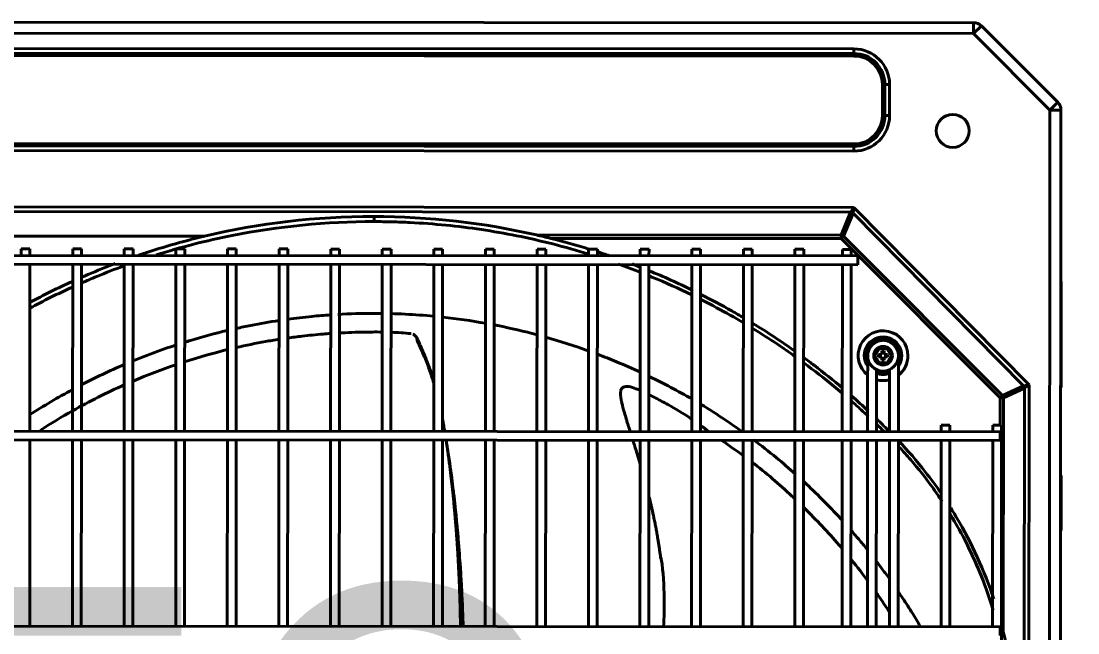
# Model space of a CAD drawing. Extents: x 58467 to 79089, y -33726 to -17391.
# Drawn here: x 72351.83 to 72399.96, y -20685.37 to -20657.52 of the extents above; entities that cross this region are included whole.
import ezdxf

# ---------------------------------------------------------------- set-up
doc = ezdxf.new("R2010")
doc.units = 0
doc.header["$LTSCALE"] = 100
doc.layers.add('+ENTE-ST-DOSEME USTU KONDDRENAJ', color=110, linetype='DOSEMEUSTUKONDENSDRENAJ_LINE', lineweight=40)
doc.layers.add('BA_text_material', color=12, linetype='Continuous')
doc.styles.add('dim', font='simplex.shx', dxfattribs={"width": 0.7})
doc.styles.add('text2', font='arial.ttf', dxfattribs={"width": 0.8})
doc.linetypes.add('DOSEMEUSTUKONDENSDRENAJ_LINE', pattern='A,300,-40,["CD",Standard,S=15,R=0,X=-35,Y=-7.5],0', length=340)
doc.dimstyles.new('1_100', dxfattribs={"dimtxt": 8, "dimasz": 3, "dimexe": 6, "dimexo": 0, "dimgap": 2, "dimtad": 0, "dimdec": 1, "dimzin": 11, "dimtxsty": 'dim', "dimblk": 'DOT', "dimcen": 0, "dimdle": 1.25, "dimclrt": 256, "dimadec": 0, "dimazin": 0, "dimtfac": 1.25, "dimtdec": 1, "dimtix": 1, "dimtofl": 0, "dimtmove": 1, "dimatfit": 3, "dimldrblk": 'DOT', "dimfxl": 20, "dimfxlon": 1, "dimtolj": 1, "dimtzin": 0, "dimarcsym": 0})

# ---------------------------------------------------------------- blocks, each defined once
blk = doc.blocks.new('_Dot')
at = {"color": 0, "linetype": 'ByBlock', "lineweight": -2}
blk.add_line((-0.5, 0), (-1, 0), dxfattribs=at)
at = {"color": 0, "linetype": 'ByBlock', "const_width": 0.5}
blk.add_lwpolyline([(-0.25, 0, 1), (0.25, 0, 1)], format="xyb", close=True, dxfattribs=at)
blk = doc.blocks.new('4. KAT')
at = {"color": 3}
for p, q in [((54067.018, -33358.603, -3.339), (54183.02, -33358.673, -3.339)), ((54183.02, -33358.673, -3.339), (54183.02, -33359.173, -3.339)), ((54183.373, -33358.82, -3.339), (54183.02, -33359.173, -3.339)), ((54183.373, -33358.82, -3.339), (54186.849, -33362.296, -3.339)), ((54183.02, -33359.173, -3.339), (54067.018, -33359.103, -3.339)), ((54186.495, -33362.65, -3.339), (54183.02, -33359.173, -3.339)), ((54072.424, -33359.802, -3.339), (54177.569, -33359.866, -3.339)), ((54177.569, -33359.866, -3.339), (54177.568, -33360.078, -3.339)), ((54177.568, -33360.078, -3.339), (54072.424, -33360.014, -3.339)), ((54177.568, -33360.19, -3.339), (54072.424, -33360.126, -3.339)), ((54177.568, -33360.19, -3.339), (54177.568, -33360.078, -3.339)), ((54178.867, -33361.491, -3.339), (54178.98, -33361.491, -3.339)), ((54178.867, -33362.896, -3.339), (54178.867, -33361.491, -3.339)), ((54178.979, -33362.896, -3.339), (54178.98, -33361.491, -3.339)), ((54179.192, -33361.491, -3.339), (54178.98, -33361.491, -3.339)), ((54179.192, -33361.491, -3.339), (54179.191, -33362.896, -3.339)), ((54186.454, -33430.655, -3.339), (54186.495, -33362.65, -3.339)), ((54186.849, -33362.296, -3.339), (54186.495, -33362.65, -3.339)), ((54186.495, -33362.65, -3.339), (54186.995, -33362.65, -3.339)), ((54186.995, -33362.65, -3.339), (54186.954, -33430.655, -3.339)), ((54178.867, -33362.896, -3.339), (54178.979, -33362.896, -3.339)), ((54179.191, -33362.896, -3.339), (54178.979, -33362.896, -3.339)), ((54072.421, -33364.131, -3.339), (54177.566, -33364.195, -3.339)), ((54177.566, -33364.195, -3.339), (54177.566, -33364.307, -3.339)), ((54072.421, -33364.243, -3.339), (54177.566, -33364.307, -3.339)), ((54177.566, -33364.52, -3.339), (54072.421, -33364.455, -3.339)), ((54177.566, -33364.307, -3.339), (54177.566, -33364.52, -3.339)), ((54072.413, -33367.023, -3.339), (54177.571, -33367.087, -3.339)), ((54177.419, -33367.299, -3.339), (54177.571, -33367.087, -3.339)), ((54177.571, -33367.087, -3.339), (54177.528, -33367.344, -3.339)), ((54177.571, -33367.087, -3.339), (54185.547, -33375.163, -3.339)), ((54177.419, -33367.299, -3.339), (54072.565, -33367.235, -3.339)), ((54176.984, -33368.346, -3.339), (54177.419, -33367.299, -3.339)), ((54177.528, -33367.344, -3.339), (54177.094, -33368.391, -3.339)), ((54185.289, -33375.205, -3.339), (54177.528, -33367.344, -3.339)), ((54137.168, -33368.386, -3.339), (54147.99, -33368.393, -3.339)), ((54163.108, -33368.337, -3.339), (54176.984, -33368.346, -3.339)), ((54176.984, -33368.501, -3.339), (54163.757, -33368.493, -3.339)), ((54176.984, -33368.501, -3.339), (54176.984, -33368.346, -3.339)), ((54176.984, -33368.501, -3.339), (54177.094, -33368.391, -3.339)), ((54184.222, -33375.748, -3.339), (54176.984, -33368.501, -3.339)), ((54177.094, -33368.391, -3.339), (54184.332, -33375.638, -3.339)), ((54139.638, -33368.968, -3.339), (54139.638, -33369.268, -3.339)), ((54140.038, -33368.968, -3.339), (54139.638, -33368.968, -3.339)), ((54140.038, -33369.268, -3.339), (54140.038, -33368.968, -3.339)), ((54141.988, -33368.969, -3.339), (54141.987, -33369.269, -3.339)), ((54142.388, -33368.969, -3.339), (54141.988, -33368.969, -3.339)), ((54142.387, -33369.27, -3.339), (54142.388, -33368.969, -3.339)), ((54144.337, -33368.971, -3.339), (54144.337, -33369.271, -3.339)), ((54144.737, -33368.971, -3.339), (54144.337, -33368.971, -3.339)), ((54144.737, -33369.271, -3.339), (54144.737, -33368.971, -3.339)), ((54146.687, -33368.972, -3.339), (54146.687, -33369.272, -3.339)), ((54147.087, -33368.972, -3.339), (54146.687, -33368.972, -3.339)), ((54147.087, -33369.273, -3.339), (54147.087, -33368.972, -3.339)), ((54149.038, -33368.973, -3.339), (54149.037, -33369.274, -3.339)), ((54149.437, -33368.974, -3.339), (54149.038, -33368.973, -3.339)), ((54149.437, -33369.274, -3.339), (54149.437, -33368.974, -3.339)), ((54151.387, -33368.975, -3.339), (54151.387, -33369.275, -3.339)), ((54151.787, -33368.975, -3.339), (54151.387, -33368.975, -3.339)), ((54151.787, -33369.275, -3.339), (54151.787, -33368.975, -3.339)), ((54153.737, -33368.976, -3.339), (54153.737, -33369.277, -3.339)), ((54154.137, -33368.977, -3.339), (54153.737, -33368.976, -3.339)), ((54154.137, -33369.277, -3.339), (54154.137, -33368.977, -3.339)), ((54156.086, -33368.978, -3.339), (54156.086, -33369.278, -3.339)), ((54156.486, -33368.978, -3.339), (54156.086, -33368.978, -3.339)), ((54156.486, -33369.278, -3.339), (54156.486, -33368.978, -3.339)), ((54158.436, -33368.979, -3.339), (54158.436, -33369.279, -3.339)), ((54158.836, -33368.979, -3.339), (54158.436, -33368.979, -3.339)), ((54158.836, -33369.28, -3.339), (54158.836, -33368.979, -3.339)), ((54160.786, -33368.981, -3.339), (54160.785, -33369.281, -3.339)), ((54161.186, -33368.981, -3.339), (54160.786, -33368.981, -3.339)), ((54161.185, -33369.281, -3.339), (54161.186, -33368.981, -3.339)), ((54163.135, -33368.982, -3.339), (54163.135, -33369.282, -3.339)), ((54163.535, -33368.982, -3.339), (54163.135, -33368.982, -3.339)), ((54163.535, -33369.283, -3.339), (54163.535, -33368.982, -3.339)), ((54165.485, -33368.983, -3.339), (54165.485, -33369.284, -3.339)), ((54165.885, -33368.984, -3.339), (54165.485, -33368.983, -3.339)), ((54165.885, -33369.284, -3.339), (54165.885, -33368.984, -3.339)), ((54167.835, -33368.985, -3.339), (54167.834, -33369.285, -3.339)), ((54168.235, -33368.985, -3.339), (54167.835, -33368.985, -3.339)), ((54168.234, -33369.285, -3.339), (54168.235, -33368.985, -3.339)), ((54170.184, -33368.986, -3.339), (54170.184, -33369.287, -3.339)), ((54170.584, -33368.987, -3.339), (54170.184, -33368.986, -3.339)), ((54170.584, -33369.287, -3.339), (54170.584, -33368.987, -3.339)), ((54172.534, -33368.988, -3.339), (54172.534, -33369.288, -3.339)), ((54172.934, -33368.988, -3.339), (54172.534, -33368.988, -3.339)), ((54172.934, -33369.288, -3.339), (54172.934, -33368.988, -3.339)), ((54174.883, -33368.989, -3.339), (54174.883, -33369.289, -3.339)), ((54175.283, -33368.989, -3.339), (54174.883, -33368.989, -3.339)), ((54175.283, -33369.29, -3.339), (54175.283, -33368.989, -3.339)), ((54177.04, -33368.991, -3.339), (54177.04, -33369.291, -3.339)), ((54177.44, -33368.991, -3.339), (54177.04, -33368.991, -3.339)), ((54177.44, -33369.291, -3.339), (54177.44, -33368.991, -3.339)), ((54177.74, -33369.291, -3.339), (54072.284, -33369.227, -3.339)), ((54177.739, -33369.691, -3.339), (54177.74, -33369.491, -3.339)), ((54177.74, -33369.491, -3.339), (54177.74, -33369.291, -3.339)), ((54072.284, -33369.627, -3.339), (54177.739, -33369.691, -3.339)), ((54140.033, -33377.267, -3.339), (54140.037, -33369.668, -3.339)), ((54141.987, -33369.669, -3.339), (54141.983, -33377.268, -3.339)), ((54142.382, -33377.269, -3.339), (54142.387, -33369.67, -3.339)), ((54144.337, -33369.671, -3.339), (54144.332, -33377.27, -3.339)), ((54144.732, -33377.27, -3.339), (54144.737, -33369.671, -3.339)), ((54146.686, -33369.672, -3.339), (54146.682, -33377.271, -3.339)), ((54147.082, -33377.271, -3.339), (54147.086, -33369.673, -3.339)), ((54149.037, -33369.674, -3.339), (54149.032, -33377.273, -3.339)), ((54149.432, -33377.273, -3.339), (54149.437, -33369.674, -3.339)), ((54151.387, -33369.675, -3.339), (54151.382, -33377.274, -3.339)), ((54151.782, -33377.274, -3.339), (54151.787, -33369.675, -3.339)), ((54153.736, -33369.677, -3.339), (54153.732, -33377.276, -3.339)), ((54154.132, -33377.276, -3.339), (54154.136, -33369.677, -3.339)), ((54156.086, -33369.678, -3.339), (54156.081, -33377.277, -3.339)), ((54156.481, -33377.277, -3.339), (54156.486, -33369.678, -3.339)), ((54158.436, -33369.679, -3.339), (54158.431, -33377.278, -3.339)), ((54158.831, -33377.279, -3.339), (54158.836, -33369.68, -3.339)), ((54160.785, -33369.681, -3.339), (54160.781, -33377.28, -3.339)), ((54161.181, -33377.28, -3.339), (54161.185, -33369.681, -3.339)), ((54163.135, -33369.682, -3.339), (54163.13, -33377.281, -3.339)), ((54163.53, -33377.282, -3.339), (54163.535, -33369.683, -3.339)), ((54165.485, -33369.684, -3.339), (54165.48, -33377.283, -3.339)), ((54165.88, -33377.283, -3.339), (54165.884, -33369.684, -3.339)), ((54167.834, -33369.685, -3.339), (54167.83, -33377.284, -3.339)), ((54168.229, -33377.284, -3.339), (54168.234, -33369.685, -3.339)), ((54170.184, -33369.687, -3.339), (54170.179, -33377.286, -3.339)), ((54170.579, -33377.286, -3.339), (54170.584, -33369.687, -3.339)), ((54172.533, -33369.688, -3.339), (54172.529, -33377.287, -3.339)), ((54172.929, -33377.287, -3.339), (54172.933, -33369.688, -3.339)), ((54174.883, -33369.689, -3.339), (54174.878, -33377.288, -3.339)), ((54175.278, -33377.289, -3.339), (54175.283, -33369.69, -3.339)), ((54177.04, -33369.691, -3.339), (54177.035, -33377.29, -3.339)), ((54177.435, -33377.29, -3.339), (54177.44, -33369.691, -3.339)), ((54186.99, -33370.797, -3.339), (54187.01, -33370.797, -3.339)), ((54187.007, -33375.28, -3.339), (54187.01, -33370.797, -3.339)), ((54187.01, -33370.797, -3.339), (54187.01, -33370.497, -3.339)), ((54178.469, -33373.832, -3.339), (54178.682, -33373.464, -3.339)), ((54178.681, -33374.2, -3.339), (54178.469, -33373.832, -3.339)), ((54178.527, -33373.832, -3.339), (54178.469, -33373.832, -3.339)), ((54178.71, -33373.514, -3.339), (54178.527, -33373.832, -3.339)), ((54178.527, -33373.832, -3.339), (54178.71, -33374.15, -3.339)), ((54178.682, -33373.464, -3.339), (54179.107, -33373.464, -3.339)), ((54178.71, -33373.514, -3.339), (54178.682, -33373.464, -3.339)), ((54178.694, -33373.782, -3.339), (54178.694, -33373.882, -3.339)), ((54178.844, -33373.782, -3.339), (54178.694, -33373.782, -3.339)), ((54179.078, -33373.514, -3.339), (54178.71, -33373.514, -3.339)), ((54178.944, -33373.632, -3.339), (54178.844, -33373.632, -3.339)), ((54178.844, -33373.782, -3.339), (54178.844, -33373.632, -3.339)), ((54178.944, -33373.632, -3.339), (54178.944, -33373.782, -3.339)), ((54178.944, -33373.782, -3.339), (54179.094, -33373.782, -3.339)), ((54179.077, -33374.15, -3.339), (54179.261, -33373.832, -3.339)), ((54179.107, -33373.464, -3.339), (54179.078, -33373.514, -3.339)), ((54179.261, -33373.832, -3.339), (54179.078, -33373.514, -3.339)), ((54179.094, -33373.782, -3.339), (54179.094, -33373.882, -3.339)), ((54179.319, -33373.832, -3.339), (54179.106, -33374.2, -3.339)), ((54179.107, -33373.464, -3.339), (54179.319, -33373.832, -3.339)), ((54179.319, -33373.832, -3.339), (54179.261, -33373.832, -3.339)), ((54179.593, -33375.833, -3.339), (54179.594, -33373.834, -3.339)), ((54178.194, -33373.848, -3.339), (54178.193, -33375.224, -3.339)), ((54178.71, -33374.15, -3.339), (54178.681, -33374.2, -3.339)), ((54179.106, -33374.2, -3.339), (54178.681, -33374.2, -3.339)), ((54178.844, -33373.882, -3.339), (54178.694, -33373.882, -3.339)), ((54178.71, -33374.15, -3.339), (54179.077, -33374.15, -3.339)), ((54178.844, -33374.032, -3.339), (54178.844, -33373.882, -3.339)), ((54178.944, -33374.032, -3.339), (54178.844, -33374.032, -3.339)), ((54178.944, -33373.882, -3.339), (54178.944, -33374.032, -3.339)), ((54178.944, -33373.882, -3.339), (54179.094, -33373.882, -3.339)), ((54179.106, -33374.2, -3.339), (54179.077, -33374.15, -3.339)), ((54179.592, -33375.833, -3.339), (54179.594, -33373.849, -3.339)), ((54178.593, -33375.225, -3.339), (54178.594, -33374.464, -3.339)), ((54179.193, -33374.465, -3.339), (54179.192, -33375.832, -3.339)), ((54178.193, -33375.224, -3.339), (54178.193, -33375.507, -3.339)), ((54178.593, -33375.507, -3.339), (54178.593, -33375.225, -3.339)), ((54184.332, -33375.638, -3.339), (54185.289, -33375.205, -3.339)), ((54185.289, -33375.205, -3.339), (54185.547, -33375.163, -3.339)), ((54185.547, -33375.163, -3.339), (54185.335, -33375.315, -3.339)), ((54185.547, -33375.163, -3.339), (54185.517, -33424.218, -3.339)), ((54178.193, -33375.507, -3.339), (54178.193, -33375.873, -3.339)), ((54178.193, -33375.507, -3.339), (54178.193, -33375.507, -3.339)), ((54178.593, -33375.873, -3.339), (54178.593, -33375.507, -3.339)), ((54179.193, -33375.508, -3.339), (54179.192, -33375.874, -3.339)), ((54179.592, -33375.874, -3.339), (54179.593, -33375.508, -3.339)), ((54184.221, -33376.994, -3.339), (54184.222, -33375.748, -3.339)), ((54184.222, -33375.748, -3.339), (54184.332, -33375.638, -3.339)), ((54184.222, -33375.748, -3.339), (54184.378, -33375.748, -3.339)), ((54184.378, -33375.748, -3.339), (54184.371, -33386.395, -3.339)), ((54185.335, -33375.315, -3.339), (54184.378, -33375.748, -3.339)), ((54185.305, -33424.066, -3.339), (54185.335, -33375.315, -3.339)), ((54178.193, -33376.156, -3.339), (54178.192, -33377.29, -3.339)), ((54178.193, -33375.873, -3.339), (54178.193, -33376.156, -3.339)), ((54178.193, -33375.873, -3.339), (54178.193, -33375.873, -3.339)), ((54178.592, -33377.29, -3.339), (54178.593, -33376.156, -3.339)), ((54178.593, -33376.156, -3.339), (54178.593, -33375.873, -3.339)), ((54179.192, -33376.156, -3.339), (54179.191, -33377.291, -3.339)), ((54179.192, -33375.874, -3.339), (54179.192, -33376.156, -3.339)), ((54179.592, -33376.157, -3.339), (54179.592, -33375.874, -3.339)), ((54179.592, -33377.291, -3.339), (54179.592, -33376.157, -3.339)), ((54181.542, -33376.992, -3.339), (54181.541, -33377.292, -3.339)), ((54181.941, -33376.992, -3.339), (54181.542, -33376.992, -3.339)), ((54181.941, -33377.292, -3.339), (54181.941, -33376.992, -3.339)), ((54183.891, -33376.993, -3.339), (54183.891, -33377.293, -3.339)), ((54184.291, -33376.994, -3.339), (54183.891, -33376.993, -3.339)), ((54184.263, -33422.387, -3.339), (54184.291, -33376.994, -3.339)), ((54184.234, -33377.294, -3.339), (54065.871, -33377.222, -3.339)), ((54065.871, -33377.621, -3.339), (54184.234, -33377.694, -3.339)), ((54140.027, -33386.146, -3.339), (54140.033, -33377.667, -3.339)), ((54141.982, -33377.668, -3.339), (54141.977, -33386.147, -3.339)), ((54142.377, -33386.147, -3.339), (54142.382, -33377.669, -3.339)), ((54144.332, -33377.67, -3.339), (54144.327, -33386.148, -3.339)), ((54144.727, -33386.149, -3.339), (54144.732, -33377.67, -3.339)), ((54146.682, -33377.671, -3.339), (54146.676, -33386.15, -3.339)), ((54147.076, -33386.15, -3.339), (54147.082, -33377.671, -3.339)), ((54149.032, -33377.673, -3.339), (54149.027, -33386.151, -3.339)), ((54149.427, -33386.152, -3.339), (54149.432, -33377.673, -3.339)), ((54151.382, -33377.674, -3.339), (54151.377, -33386.153, -3.339)), ((54151.777, -33386.153, -3.339), (54151.782, -33377.674, -3.339)), ((54153.731, -33377.676, -3.339), (54153.726, -33386.154, -3.339)), ((54154.126, -33386.154, -3.339), (54154.131, -33377.676, -3.339)), ((54156.081, -33377.677, -3.339), (54156.076, -33386.156, -3.339)), ((54156.476, -33386.156, -3.339), (54156.481, -33377.677, -3.339)), ((54158.431, -33377.678, -3.339), (54158.426, -33386.157, -3.339)), ((54158.826, -33386.157, -3.339), (54158.831, -33377.679, -3.339)), ((54160.78, -33377.68, -3.339), (54160.775, -33386.158, -3.339)), ((54161.175, -33386.159, -3.339), (54161.18, -33377.68, -3.339)), ((54163.13, -33377.681, -3.339), (54163.125, -33386.16, -3.339)), ((54163.525, -33386.16, -3.339), (54163.53, -33377.682, -3.339)), ((54165.48, -33377.683, -3.339), (54165.474, -33386.161, -3.339)), ((54165.874, -33386.162, -3.339), (54165.88, -33377.683, -3.339)), ((54167.829, -33377.684, -3.339), (54167.824, -33386.163, -3.339)), ((54168.224, -33386.163, -3.339), (54168.229, -33377.684, -3.339)), ((54184.234, -33377.494, -3.339), (54184.234, -33377.294, -3.339)), ((54184.234, -33377.694, -3.339), (54184.234, -33377.494, -3.339)), ((54170.179, -33377.686, -3.339), (54170.174, -33386.164, -3.339)), ((54170.574, -33386.164, -3.339), (54170.579, -33377.686, -3.339)), ((54172.529, -33377.687, -3.339), (54172.523, -33386.166, -3.339)), ((54172.923, -33386.166, -3.339), (54172.928, -33377.687, -3.339)), ((54174.878, -33377.688, -3.339), (54174.873, -33386.167, -3.339)), ((54175.273, -33386.167, -3.339), (54175.278, -33377.689, -3.339)), ((54177.035, -33377.69, -3.339), (54177.03, -33386.168, -3.339)), ((54177.429, -33386.169, -3.339), (54177.435, -33377.69, -3.339)), ((54178.192, -33377.69, -3.339), (54178.187, -33386.168, -3.339)), ((54178.587, -33386.169, -3.339), (54178.592, -33377.69, -3.339)), ((54179.191, -33377.691, -3.339), (54179.186, -33386.169, -3.339)), ((54179.586, -33386.17, -3.339), (54179.591, -33377.691, -3.339)), ((54181.541, -33377.692, -3.339), (54181.536, -33386.171, -3.339)), ((54181.936, -33386.171, -3.339), (54181.941, -33377.692, -3.339)), ((54183.891, -33377.693, -3.339), (54183.886, -33386.172, -3.339)), ((54187.003, -33381.461, -3.339), (54187.005, -33379.278, -3.339)), ((54186.983, -33381.461, -3.339), (54187.003, -33381.461, -3.339)), ((54187.003, -33381.761, -3.339), (54187.003, -33381.461, -3.339)), ((54184.228, -33386.172, -3.339), (54065.866, -33386.1, -3.339)), ((54184.228, -33386.372, -3.339), (54184.228, -33386.172, -3.339)), ((54184.228, -33386.572, -3.339), (54184.228, -33386.372, -3.339))]:
    blk.add_line(p, q, dxfattribs=at)
for centre, radius in [((54182.066, -33363.598, -3.339), 0.75), ((54178.894, -33373.832, -3.339), 0.7), ((54178.894, -33373.832, -3.339), 0.425), ((54178.894, -33373.832, -3.339), 0.425)]:
    blk.add_circle(centre, radius, dxfattribs=at)
at = {"color": 3, "extrusion": (0, 0, -1)}
for centre, radius, start, end in [((-54183.02, -33359.173, 3.339), 0.5, 90.0349, 135.0349), ((-54177.568, -33361.49, 3.339), 1.624, 90.0349, 180.0349), ((-54186.495, -33362.65, 3.339), 0.5, 135.0349, 180.0349), ((-54177.567, -33362.895, 3.339), 1.624, 180.0349, 270.0349), ((-54186.93, -33370.497, 3.339), 0.08, 138.6244, 180.0349), ((-54178.894, -33373.832, 3.339), 1.133, 308.178, 180.0349), ((-54178.894, -33373.832, 3.339), 0.856, 324.8223, 180.0349), ((-54178.894, -33373.832, 3.339), 0.8, 331.0548, 180.0349), ((-54178.894, -33373.832, 3.339), 0.8, 180.0349, 208.9925), ((-54178.894, -33373.832, 3.339), 0.856, 180.0349, 215.2305), ((-54178.894, -33373.832, 3.339), 1.133, 180.0349, 231.8861), ((-54178.894, -33373.832, 3.339), 0.8, 248.0129, 292.0453), ((-54178.894, -33373.832, 3.339), 0.856, 249.5374, 290.5267), ((-54178.894, -33373.832, 3.339), 1.133, 254.6842, 285.3799)]:
    blk.add_arc(centre, radius, start, end, dxfattribs=at)
at = {"color": 3}
for centre, radius, start, end in [((54177.568, -33361.49, -3.339), 1.412, 359.9651, 89.9651), ((54177.568, -33361.49, -3.339), 1.3, 359.9651, 89.9651), ((54177.567, -33362.895, -3.339), 1.412, 269.9651, 359.9651), ((54177.567, -33362.895, -3.339), 1.3, 269.9651, 359.9651), ((54186.923, -33381.761, -3.339), 0.08, 318.5546, 359.9651)]:
    blk.add_arc(centre, radius, start, end, dxfattribs=at)
for centre, major_axis in [((54177.418, -33367.454, -3.339), (-0.203, 0.084)), ((54176.984, -33368.501, -3.339), (-0.203, 0.084)), ((54185.179, -33375.315, -3.339), (-0.084, 0.203)), ((54184.222, -33375.748, -3.339), (-0.084, 0.203))]:
    blk.add_ellipse(centre, major_axis=major_axis, ratio=0.678598, start_param=4.438375, end_param=4.986403, dxfattribs=at)
for points in [[(54147.99, -33368.393, -3.339), (54150.489, -33367.8, -3.339), (54153.052, -33367.493, -3.339), (54155.687, -33367.497, -3.339)], [(54155.688, -33367.497, -3.339), (54158.227, -33367.497, -3.339), (54160.698, -33367.784, -3.339), (54163.108, -33368.337, -3.339)], [(54155.717, -33367.729, -3.339), (54155.717, -33367.672, -3.339), (54155.717, -33367.589, -3.339), (54155.717, -33367.498, -3.339)], [(54147.99, -33368.393, -3.339), (54146.972, -33368.634, -3.339), (54145.971, -33368.923, -3.339), (54144.986, -33369.257, -3.339)], [(54163.757, -33368.493, -3.339), (54163.539, -33368.439, -3.339), (54163.321, -33368.386, -3.339), (54163.108, -33368.337, -3.339)], [(54165.493, -33368.979, -3.339), (54164.921, -33368.802, -3.339), (54164.342, -33368.64, -3.339), (54163.757, -33368.493, -3.339)], [(54166.422, -33369.282, -3.339), (54166.246, -33369.222, -3.339), (54166.069, -33369.163, -3.339), (54165.891, -33369.105, -3.339)], [(54167.838, -33370.035, -3.339), (54167.511, -33369.905, -3.339), (54167.182, -33369.781, -3.339), (54166.851, -33369.663, -3.339)], [(54167.846, -33369.806, -3.339), (54167.718, -33369.756, -3.339), (54167.589, -33369.706, -3.339), (54167.461, -33369.657, -3.339)], [(54170.196, -33370.842, -3.339), (54169.555, -33370.529, -3.339), (54168.904, -33370.237, -3.339), (54168.244, -33369.966, -3.339)], [(54141.977, -33370.448, -3.339), (54141.314, -33370.749, -3.339), (54140.661, -33371.071, -3.339), (54140.023, -33371.413, -3.339)], [(54141.978, -33370.706, -3.339), (54141.319, -33371.007, -3.339), (54140.668, -33371.33, -3.339), (54140.028, -33371.675, -3.339)], [(54155.714, -33371.906, -3.339), (54155.16, -33371.905, -3.339), (54154.608, -33371.921, -3.339), (54154.059, -33371.952, -3.339)], [(54155.714, -33371.906, -3.339), (54155.838, -33371.906, -3.339), (54155.962, -33371.907, -3.339), (54156.085, -33371.908, -3.339)], [(54158.836, -33372.077, -3.339), (54159.489, -33372.148, -3.339), (54160.14, -33372.242, -3.339), (54160.788, -33372.358, -3.339)], [(54174.904, -33373.643, -3.339), (54174.267, -33373.188, -3.339), (54173.612, -33372.756, -3.339), (54172.946, -33372.349, -3.339)], [(54163.539, -33372.991, -3.339), (54164.198, -33373.177, -3.339), (54164.85, -33373.387, -3.339), (54165.494, -33373.619, -3.339)], [(54149.035, -33373.557, -3.339), (54148.386, -33373.716, -3.339), (54147.735, -33373.899, -3.339), (54147.084, -33374.11, -3.339)], [(54144.328, -33374.238, -3.339), (54143.665, -33374.522, -3.339), (54143.015, -33374.83, -3.339), (54142.378, -33375.161, -3.339)], [(54146.683, -33374.242, -3.339), (54146.033, -33374.463, -3.339), (54145.382, -33374.711, -3.339), (54144.733, -33374.987, -3.339)], [(54168.246, -33374.776, -3.339), (54168.908, -33375.096, -3.339), (54169.559, -33375.441, -3.339), (54170.196, -33375.811, -3.339)], [(54141.981, -33375.372, -3.339), (54141.314, -33375.732, -3.339), (54140.662, -33376.117, -3.339), (54140.024, -33376.529, -3.339)], [(54178.22, -33376.347, -3.339), (54177.97, -33376.114, -3.339), (54177.717, -33375.886, -3.339), (54177.461, -33375.662, -3.339)], [(54179.128, -33377.224, -3.339), (54178.958, -33377.053, -3.339), (54178.786, -33376.884, -3.339), (54178.612, -33376.717, -3.339)], [(54170.971, -33377.286, -3.339), (54170.842, -33377.192, -3.339), (54170.713, -33377.098, -3.339), (54170.583, -33377.004, -3.339)], [(54178.94, -33377.285, -3.339), (54178.83, -33377.176, -3.339), (54178.719, -33377.067, -3.339), (54178.606, -33376.959, -3.339)], [(54179.195, -33377.289, -3.339), (54179.173, -33377.267, -3.339), (54179.15, -33377.246, -3.339), (54179.128, -33377.224, -3.339)], [(54172.536, -33378.388, -3.339), (54172.209, -33378.152, -3.339), (54171.875, -33377.921, -3.339), (54171.54, -33377.688, -3.339)], [(54175.3, -33379.581, -3.339), (54175.579, -33379.839, -3.339), (54175.852, -33380.102, -3.339), (54176.124, -33380.374, -3.339)], [(54178.215, -33384.107, -3.339), (54177.973, -33383.779, -3.339), (54177.722, -33383.454, -3.339), (54177.462, -33383.133, -3.339)], [(54184.371, -33386.395, -3.339), (54184.344, -33386.287, -3.339), (54184.316, -33386.178, -3.339), (54184.287, -33386.068, -3.339)]]:
    blk.add_open_spline(points, degree=3, dxfattribs=at)
for points, knots in [([(54155.717, -33367.729, -3.339), (54153.543, -33367.726, -3.339), (54151.361, -33367.941, -3.339), (54148.075, -33368.593, -3.339), (54146.918, -33368.889, -3.339), (54145.781, -33369.246, -3.339)], [0, 0, 0, 0, 0.642828, 0.642828, 1, 1, 1, 1]), ([(54165.491, -33369.208, -3.339), (54164.41, -33368.873, -3.339), (54163.312, -33368.594, -3.339), (54161.141, -33368.159, -3.339), (54160.067, -33367.999, -3.339), (54158.439, -33367.837, -3.339), (54157.895, -33367.797, -3.339), (54157.079, -33367.756, -3.339), (54156.807, -33367.746, -3.339), (54156.262, -33367.733, -3.339), (54155.986, -33367.729, -3.339), (54155.717, -33367.729, -3.339)], [0, 0, 0, 0, 0.344826, 0.344826, 0.672413, 0.672413, 0.836207, 0.836207, 0.918103, 0.918103, 1, 1, 1, 1]), ([(54143.923, -33369.639, -3.339), (54143.82, -33369.678, -3.339), (54143.717, -33369.718, -3.339), (54143.198, -33369.921, -3.339), (54142.783, -33370.092, -3.339), (54142.372, -33370.272, -3.339)], [0, 0, 0, 0, 0.197193, 0.197193, 1, 1, 1, 1]), ([(54144.332, -33369.739, -3.339), (54143.914, -33369.892, -3.339), (54143.498, -33370.054, -3.339), (54142.848, -33370.322, -3.339), (54142.611, -33370.423, -3.339), (54142.375, -33370.527, -3.339)], [0, 0, 0, 0, 0.635021, 0.635021, 1, 1, 1, 1]), ([(54170.185, -33371.069, -3.339), (54169.588, -33370.778, -3.339), (54168.981, -33370.504, -3.339), (54168.328, -33370.233, -3.339), (54168.285, -33370.215, -3.339), (54168.242, -33370.197, -3.339)], [0, 0, 0, 0, 0.9348, 0.9348, 1, 1, 1, 1]), ([(54172.532, -33372.334, -3.339), (54172.132, -33372.097, -3.339), (54171.725, -33371.867, -3.339), (54171.075, -33371.519, -3.339), (54170.834, -33371.393, -3.339), (54170.592, -33371.271, -3.339)], [0, 0, 0, 0, 0.633211, 0.633211, 1, 1, 1, 1]), ([(54172.546, -33372.108, -3.339), (54172.367, -33372.002, -3.339), (54172.187, -33371.898, -3.339), (54171.541, -33371.532, -3.339), (54171.071, -33371.28, -3.339), (54170.595, -33371.04, -3.339)], [0, 0, 0, 0, 0.279714, 0.279714, 1, 1, 1, 1]), ([(54151.38, -33372.23, -3.339), (54150.949, -33372.296, -3.339), (54150.52, -33372.37, -3.339), (54149.871, -33372.499, -3.339), (54149.65, -33372.545, -3.339), (54149.43, -33372.594, -3.339)], [0, 0, 0, 0, 0.659092, 0.659092, 1, 1, 1, 1]), ([(54153.733, -33371.973, -3.339), (54153.448, -33371.992, -3.339), (54153.163, -33372.016, -3.339), (54152.512, -33372.08, -3.339), (54152.146, -33372.123, -3.339), (54151.78, -33372.173, -3.339)], [0, 0, 0, 0, 0.43543, 0.43543, 1, 1, 1, 1]), ([(54156.485, -33371.917, -3.339), (54156.701, -33371.922, -3.339), (54156.915, -33371.931, -3.339), (54157.566, -33371.963, -3.339), (54158.001, -33371.995, -3.339), (54158.435, -33372.036, -3.339)], [0, 0, 0, 0, 0.331279, 0.331279, 1, 1, 1, 1]), ([(54149.027, -33372.687, -3.339), (54148.465, -33372.82, -3.339), (54147.906, -33372.971, -3.339), (54147.259, -33373.166, -3.339), (54147.17, -33373.193, -3.339), (54147.08, -33373.221, -3.339)], [0, 0, 0, 0, 0.861253, 0.861253, 1, 1, 1, 1]), ([(54153.734, -33372.822, -3.339), (54153.619, -33372.83, -3.339), (54153.185, -33372.864, -3.339), (54152.536, -33372.928, -3.339), (54152.001, -33372.997, -3.339), (54151.784, -33373.028, -3.339)], [0, 0, 0, 0, 0.175255, 0.666459, 1, 1, 1, 1]), ([(54156.083, -33372.755, -3.339), (54155.933, -33372.753, -3.339), (54155.365, -33372.752, -3.339), (54154.716, -33372.767, -3.339), (54154.219, -33372.792, -3.339), (54154.134, -33372.797, -3.339)], [0, 0, 0, 0, 0.229112, 0.868027, 1, 1, 1, 1]), ([(54157.397, -33372.828, -3.339), (54157.094, -33372.798, -3.339), (54156.789, -33372.776, -3.339), (54156.487, -33372.765, -3.339), (54156.484, -33372.764, -3.339)], [0, 0, 0, 0, 0.989422, 1, 1, 1, 1]), ([(54157.711, -33373.117, -3.339), (54157.694, -33373.085, -3.339), (54157.658, -33373.021, -3.339), (54157.617, -33372.947, -3.339), (54157.562, -33372.898, -3.339), (54157.511, -33372.864, -3.339), (54157.483, -33372.85, -3.339)], [0, 0, 0, 0, 0.181976, 0.413188, 0.708779, 1, 1, 1, 1]), ([(54161.185, -33372.432, -3.339), (54161.239, -33372.443, -3.339), (54161.293, -33372.453, -3.339), (54161.949, -33372.584, -3.339), (54162.547, -33372.724, -3.339), (54163.141, -33372.882, -3.339)], [0, 0, 0, 0, 0.081892, 0.081892, 1, 1, 1, 1]), ([(54174.881, -33373.863, -3.339), (54174.619, -33373.676, -3.339), (54174.353, -33373.493, -3.339), (54173.709, -33373.061, -3.339), (54173.327, -33372.816, -3.339), (54172.94, -33372.579, -3.339)], [0, 0, 0, 0, 0.415669, 0.415669, 1, 1, 1, 1]), ([(54146.713, -33373.339, -3.339), (54146.699, -33373.343, -3.339), (54146.685, -33373.348, -3.339), (54146.445, -33373.427, -3.339), (54146.22, -33373.504, -3.339), (54145.57, -33373.736, -3.339), (54145.149, -33373.898, -3.339), (54144.733, -33374.068, -3.339)], [0, 0, 0, 0, 0.021083, 0.021083, 0.358408, 0.358408, 1, 1, 1, 1]), ([(54151.384, -33373.087, -3.339), (54151.18, -33373.119, -3.339), (54150.531, -33373.228, -3.339), (54149.881, -33373.36, -3.339), (54149.435, -33373.462, -3.339)], [0, 0, 0, 0, 0.31466, 1, 1, 1, 1]), ([(54158.432, -33375.083, -3.339), (54158.43, -33375.075, -3.339), (54158.418, -33375.036, -3.339), (54158.403, -33374.985, -3.339), (54158.376, -33374.895, -3.339), (54158.335, -33374.772, -3.339), (54158.276, -33374.591, -3.339), (54158.155, -33374.251, -3.339), (54158.003, -33373.876, -3.339), (54157.847, -33373.518, -3.339), (54157.758, -33373.34, -3.339), (54157.704, -33373.227, -3.339), (54157.672, -33373.14, -3.339), (54157.664, -33373.047, -3.339), (54157.655, -33373.002, -3.339), (54157.653, -33372.983, -3.339)], [0, 0, 0, 0, 0.011818, 0.05826, 0.078147, 0.142338, 0.204041, 0.310202, 0.571842, 0.682665, 0.781248, 0.831854, 0.86924, 0.927978, 1, 1, 1, 1]), ([(54158.433, -33374.985, -3.339), (54158.432, -33374.984, -3.339), (54158.425, -33374.959, -3.339), (54158.407, -33374.899, -3.339), (54158.377, -33374.801, -3.339), (54158.346, -33374.705, -3.339), (54158.319, -33374.621, -3.339), (54158.291, -33374.539, -3.339), (54158.258, -33374.446, -3.339), (54158.225, -33374.354, -3.339), (54158.196, -33374.275, -3.339), (54158.167, -33374.197, -3.339), (54158.137, -33374.121, -3.339), (54158.103, -33374.034, -3.339), (54158.073, -33373.96, -3.339), (54158.043, -33373.888, -3.339), (54158.018, -33373.827, -3.339), (54157.992, -33373.766, -3.339), (54157.963, -33373.698, -3.339), (54157.935, -33373.632, -3.339), (54157.907, -33373.566, -3.339), (54157.884, -33373.515, -3.339), (54157.86, -33373.459, -3.339), (54157.841, -33373.414, -3.339), (54157.817, -33373.36, -3.339), (54157.799, -33373.319, -3.339), (54157.779, -33373.272, -3.339), (54157.761, -33373.23, -3.339), (54157.745, -33373.195, -3.339), (54157.729, -33373.158, -3.339), (54157.722, -33373.142, -3.339), (54157.72, -33373.137, -3.339)], [0, 0, 0, 0, 0.001018, 0.033246, 0.081587, 0.129929, 0.162157, 0.194385, 0.242727, 0.291069, 0.323297, 0.355525, 0.403867, 0.436095, 0.484437, 0.516665, 0.548893, 0.581121, 0.613349, 0.661691, 0.693919, 0.726147, 0.758375, 0.790603, 0.82283, 0.855058, 0.887286, 0.919514, 0.951742, 0.98397, 1, 1, 1, 1]), ([(54179.288, -33373.264, -3.339), (54179.273, -33373.251, -3.339), (54179.231, -33373.219, -3.339), (54179.139, -33373.171, -3.339), (54178.99, -33373.131, -3.339), (54178.782, -33373.128, -3.339), (54178.58, -33373.194, -3.339), (54178.416, -33373.312, -3.339), (54178.299, -33373.447, -3.339), (54178.215, -33373.626, -3.339), (54178.194, -33373.759, -3.339), (54178.194, -33373.831, -3.339)], [0, 0, 0, 0, 0.042244, 0.108681, 0.210744, 0.339451, 0.513473, 0.618017, 0.733965, 0.8613, 1, 1, 1, 1]), ([(54165.893, -33373.766, -3.339), (54166.184, -33373.876, -3.339), (54166.474, -33373.991, -3.339), (54167.126, -33374.261, -3.339), (54167.487, -33374.42, -3.339), (54167.845, -33374.586, -3.339)], [0, 0, 0, 0, 0.44095, 0.44095, 1, 1, 1, 1]), ([(54177.037, -33375.541, -3.339), (54176.917, -33375.439, -3.339), (54176.796, -33375.338, -3.339), (54176.222, -33374.866, -3.339), (54175.76, -33374.507, -3.339), (54175.29, -33374.16, -3.339)], [0, 0, 0, 0, 0.211709, 0.211709, 1, 1, 1, 1]), ([(54177.052, -33375.311, -3.339), (54176.627, -33374.952, -3.339), (54176.194, -33374.604, -3.339), (54175.605, -33374.155, -3.339), (54175.456, -33374.044, -3.339), (54175.306, -33373.934, -3.339)], [0, 0, 0, 0, 0.749906, 0.749906, 1, 1, 1, 1]), ([(54144.333, -33375.161, -3.339), (54143.543, -33375.512, -3.339), (54142.254, -33376.155, -3.339), (54140.987, -33376.919, -3.339), (54140.498, -33377.234, -3.339)], [0, 0, 0, 0, 0.61117, 1, 1, 1, 1]), ([(54167.833, -33375.415, -3.339), (54167.77, -33375.386, -3.339), (54167.601, -33375.313, -3.339), (54167.377, -33375.24, -3.339), (54167.175, -33375.231, -3.339), (54167.083, -33375.255, -3.339), (54167.026, -33375.29, -3.339), (54166.982, -33375.335, -3.339), (54166.963, -33375.375, -3.339), (54166.956, -33375.406, -3.339)], [0, 0, 0, 0, 0.20564, 0.547118, 0.687895, 0.809193, 0.86101, 0.907117, 1, 1, 1, 1]), ([(54166.96, -33375.394, -3.339), (54166.955, -33375.408, -3.339), (54166.949, -33375.434, -3.339), (54166.944, -33375.464, -3.339), (54166.939, -33375.509, -3.339), (54166.938, -33375.546, -3.339), (54166.938, -33375.59, -3.339), (54166.941, -33375.641, -3.339), (54166.946, -33375.686, -3.339), (54166.953, -33375.746, -3.339), (54166.961, -33375.798, -3.339), (54166.973, -33375.862, -3.339), (54166.984, -33375.922, -3.339), (54167.001, -33375.998, -3.339), (54167.019, -33376.077, -3.339), (54167.039, -33376.158, -3.339), (54167.058, -33376.231, -3.339), (54167.078, -33376.305, -3.339), (54167.103, -33376.393, -3.339), (54167.129, -33376.484, -3.339), (54167.16, -33376.59, -3.339), (54167.189, -33376.685, -3.339), (54167.218, -33376.783, -3.339), (54167.249, -33376.881, -3.339), (54167.285, -33376.997, -3.339), (54167.322, -33377.114, -3.339), (54167.353, -33377.214, -3.339), (54167.371, -33377.269, -3.339), (54167.379, -33377.294, -3.339)], [0, 0, 0, 0, 0.051203, 0.085927, 0.120651, 0.155375, 0.190098, 0.224822, 0.259546, 0.29427, 0.328994, 0.363718, 0.398442, 0.433165, 0.485251, 0.519975, 0.554699, 0.589423, 0.624147, 0.676233, 0.710956, 0.763042, 0.797766, 0.83249, 0.884576, 0.936662, 0.971386, 1, 1, 1, 1]), ([(54170.181, -33376.72, -3.339), (54170.157, -33376.703, -3.339), (54169.808, -33376.466, -3.339), (54169.266, -33376.142, -3.339), (54168.63, -33375.808, -3.339), (54168.339, -33375.66, -3.339), (54168.234, -33375.607, -3.339)], [0, 0, 0, 0, 0.039319, 0.566519, 0.843939, 1, 1, 1, 1]), ([(54170.597, -33376.048, -3.339), (54170.988, -33376.283, -3.339), (54171.372, -33376.528, -3.339), (54171.985, -33376.938, -3.339), (54172.218, -33377.098, -3.339), (54172.447, -33377.262, -3.339)], [0, 0, 0, 0, 0.617576, 0.617576, 1, 1, 1, 1]), ([(54178.211, -33376.584, -3.339), (54178.108, -33376.488, -3.339), (54178.004, -33376.392, -3.339), (54177.75, -33376.161, -3.339), (54177.599, -33376.027, -3.339), (54177.447, -33375.894, -3.339)], [0, 0, 0, 0, 0.410399, 0.410399, 1, 1, 1, 1]), ([(54158.93, -33377.279, -3.339), (54158.93, -33377.277, -3.339), (54158.922, -33377.233, -3.339), (54158.907, -33377.145, -3.339), (54158.885, -33377.016, -3.339), (54158.865, -33376.902, -3.339), (54158.847, -33376.802, -3.339), (54158.836, -33376.745, -3.339), (54158.831, -33376.715, -3.339)], [0, 0, 0, 0, 0.008257, 0.234671, 0.461085, 0.687499, 0.838441, 1, 1, 1, 1]), ([(54158.919, -33377.279, -3.339), (54158.917, -33377.27, -3.339), (54158.908, -33377.213, -3.339), (54158.892, -33377.102, -3.339), (54158.864, -33376.939, -3.339), (54158.843, -33376.834, -3.339), (54158.831, -33376.777, -3.339)], [0, 0, 0, 0, 0.049758, 0.328143, 0.614367, 1, 1, 1, 1]), ([(54159.771, -33386.158, -3.339), (54159.771, -33386.128, -3.339), (54159.771, -33386.061, -3.339), (54159.766, -33385.949, -3.339), (54159.752, -33385.781, -3.339), (54159.748, -33385.588, -3.339), (54159.746, -33385.367, -3.339), (54159.737, -33385.128, -3.339), (54159.716, -33384.875, -3.339), (54159.706, -33384.66, -3.339), (54159.703, -33384.488, -3.339), (54159.7, -33384.33, -3.339), (54159.678, -33384.124, -3.339), (54159.668, -33383.901, -3.339), (54159.661, -33383.687, -3.339), (54159.645, -33383.455, -3.339), (54159.62, -33383.21, -3.339), (54159.605, -33382.997, -3.339), (54159.598, -33382.822, -3.339), (54159.59, -33382.659, -3.339), (54159.563, -33382.449, -3.339), (54159.548, -33382.217, -3.339), (54159.534, -33381.999, -3.339), (54159.512, -33381.769, -3.339), (54159.483, -33381.53, -3.339), (54159.464, -33381.317, -3.339), (54159.452, -33381.137, -3.339), (54159.436, -33380.966, -3.339), (54159.401, -33380.749, -3.339), (54159.382, -33380.493, -3.339), (54159.359, -33380.266, -3.339), (54159.329, -33380.037, -3.339), (54159.295, -33379.808, -3.339), (54159.274, -33379.583, -3.339), (54159.239, -33379.289, -3.339), (54159.195, -33379.064, -3.339), (54159.168, -33378.802, -3.339), (54159.135, -33378.552, -3.339), (54159.089, -33378.288, -3.339), (54159.054, -33378.065, -3.339), (54159.029, -33377.88, -3.339), (54159.011, -33377.766, -3.339), (54158.998, -33377.702, -3.339), (54158.993, -33377.677, -3.339)], [0, 0, 0, 0, 0.010355, 0.022017, 0.034912, 0.06644, 0.084702, 0.104252, 0.145583, 0.183247, 0.197905, 0.209829, 0.23371, 0.264361, 0.282067, 0.301316, 0.342279, 0.380092, 0.394981, 0.407215, 0.43204, 0.463541, 0.481722, 0.501226, 0.542595, 0.579874, 0.594265, 0.606592, 0.633467, 0.667291, 0.686602, 0.707431, 0.750283, 0.785454, 0.798796, 0.843668, 0.862, 0.881783, 0.924485, 0.963805, 0.979109, 0.991789, 1, 1, 1, 1]), ([(54159.648, -33386.159, -3.339), (54159.647, -33386.116, -3.339), (54159.646, -33386.041, -3.339), (54159.644, -33385.9, -3.339), (54159.641, -33385.768, -3.339), (54159.638, -33385.601, -3.339), (54159.635, -33385.466, -3.339), (54159.631, -33385.296, -3.339), (54159.627, -33385.145, -3.339), (54159.622, -33384.979, -3.339), (54159.618, -33384.832, -3.339), (54159.613, -33384.684, -3.339), (54159.607, -33384.52, -3.339), (54159.602, -33384.373, -3.339), (54159.595, -33384.209, -3.339), (54159.589, -33384.061, -3.339), (54159.582, -33383.895, -3.339), (54159.575, -33383.744, -3.339), (54159.568, -33383.594, -3.339), (54159.559, -33383.428, -3.339), (54159.552, -33383.282, -3.339), (54159.543, -33383.12, -3.339), (54159.535, -33382.975, -3.339), (54159.525, -33382.813, -3.339), (54159.515, -33382.652, -3.339), (54159.506, -33382.507, -3.339), (54159.495, -33382.345, -3.339), (54159.485, -33382.198, -3.339), (54159.473, -33382.034, -3.339), (54159.463, -33381.887, -3.339), (54159.452, -33381.743, -3.339), (54159.439, -33381.584, -3.339), (54159.426, -33381.426, -3.339), (54159.413, -33381.268, -3.339), (54159.4, -33381.111, -3.339), (54159.387, -33380.97, -3.339), (54159.373, -33380.813, -3.339), (54159.36, -33380.671, -3.339), (54159.345, -33380.512, -3.339), (54159.331, -33380.369, -3.339), (54159.317, -33380.227, -3.339), (54159.301, -33380.072, -3.339), (54159.286, -33379.933, -3.339), (54159.269, -33379.781, -3.339), (54159.254, -33379.644, -3.339), (54159.237, -33379.492, -3.339), (54159.219, -33379.34, -3.339), (54159.203, -33379.204, -3.339), (54159.184, -33379.053, -3.339), (54159.167, -33378.916, -3.339), (54159.148, -33378.763, -3.339), (54159.13, -33378.627, -3.339), (54159.112, -33378.492, -3.339), (54159.092, -33378.344, -3.339), (54159.073, -33378.212, -3.339), (54159.052, -33378.067, -3.339), (54159.035, -33377.951, -3.339), (54159.014, -33377.811, -3.339), (54159.002, -33377.729, -3.339), (54158.994, -33377.676, -3.339)], [0, 0, 0, 0, 0.014465, 0.025686, 0.048127, 0.059348, 0.081789, 0.09301, 0.115451, 0.132282, 0.149113, 0.165944, 0.182775, 0.205216, 0.216437, 0.238878, 0.255709, 0.27254, 0.289371, 0.306202, 0.328643, 0.339864, 0.362305, 0.379136, 0.395967, 0.418408, 0.429629, 0.45207, 0.468901, 0.485732, 0.502563, 0.519394, 0.541835, 0.558666, 0.575497, 0.597939, 0.609159, 0.631601, 0.648431, 0.665262, 0.682093, 0.698924, 0.721366, 0.732586, 0.755028, 0.771859, 0.78869, 0.811131, 0.822351, 0.844793, 0.861624, 0.878455, 0.895286, 0.912117, 0.934558, 0.945779, 0.96822, 0.97944, 1, 1, 1, 1]), ([(54167.502, -33377.682, -3.339), (54167.502, -33377.682, -3.339), (54167.516, -33377.729, -3.339), (54167.547, -33377.826, -3.339), (54167.588, -33377.956, -3.339), (54167.629, -33378.088, -3.339), (54167.67, -33378.222, -3.339), (54167.712, -33378.359, -3.339), (54167.754, -33378.496, -3.339), (54167.794, -33378.63, -3.339), (54167.824, -33378.729, -3.339), (54167.838, -33378.776, -3.339)], [0, 0, 0, 0, 0.000305, 0.138428, 0.276551, 0.368633, 0.506756, 0.644879, 0.736961, 0.875084, 1, 1, 1, 1]), ([(54172.991, -33377.659, -3.339), (54173.342, -33377.921, -3.339), (54173.687, -33378.192, -3.339), (54174.322, -33378.714, -3.339), (54174.613, -33378.963, -3.339), (54174.9, -33379.218, -3.339)], [0, 0, 0, 0, 0.533334, 0.533334, 1, 1, 1, 1]), ([(54181.582, -33380.462, -3.339), (54181.435, -33380.239, -3.339), (54181.283, -33380.02, -3.339), (54180.821, -33379.383, -3.339), (54180.497, -33378.973, -3.339), (54179.984, -33378.376, -3.339), (54179.809, -33378.181, -3.339), (54179.62, -33377.979, -3.339), (54179.611, -33377.968, -3.339), (54179.601, -33377.958, -3.339)], [0, 0, 0, 0, 0.252174, 0.252174, 0.74207, 0.74207, 0.987018, 0.987018, 1, 1, 1, 1]), ([(54181.544, -33380.106, -3.339), (54181.311, -33379.766, -3.339), (54181.068, -33379.434, -3.339), (54180.435, -33378.626, -3.339), (54180.032, -33378.159, -3.339), (54179.607, -33377.711, -3.339)], [0, 0, 0, 0, 0.39962, 0.39962, 1, 1, 1, 1]), ([(54174.886, -33380.36, -3.339), (54174.838, -33380.314, -3.339), (54174.218, -33379.731, -3.339), (54173.568, -33379.165, -3.339), (54172.931, -33378.681, -3.339)], [0, 0, 0, 0, 0.077831, 1, 1, 1, 1]), ([(54168.244, -33380.272, -3.339), (54168.252, -33380.303, -3.339), (54168.273, -33380.391, -3.339), (54168.308, -33380.538, -3.339), (54168.349, -33380.712, -3.339), (54168.388, -33380.885, -3.339), (54168.425, -33381.058, -3.339), (54168.466, -33381.25, -3.339), (54168.501, -33381.423, -3.339), (54168.539, -33381.616, -3.339), (54168.568, -33381.772, -3.339), (54168.603, -33381.966, -3.339), (54168.633, -33382.142, -3.339), (54168.665, -33382.339, -3.339), (54168.693, -33382.519, -3.339), (54168.72, -33382.701, -3.339), (54168.745, -33382.883, -3.339), (54168.76, -33383.004, -3.339), (54168.768, -33383.065, -3.339)], [0, 0, 0, 0, 0.034815, 0.097756, 0.160698, 0.223639, 0.28658, 0.349522, 0.433443, 0.475404, 0.559326, 0.601287, 0.685208, 0.74815, 0.811091, 0.874032, 0.936973, 1, 1, 1, 1]), ([(54176.124, -33380.374, -3.339), (54176.322, -33380.576, -3.339), (54176.639, -33380.899, -3.339), (54176.946, -33381.23, -3.339), (54177.059, -33381.355, -3.339)], [0, 0, 0, 0, 0.627651, 1, 1, 1, 1]), ([(54177.043, -33382.628, -3.339), (54176.992, -33382.568, -3.339), (54176.445, -33381.931, -3.339), (54175.861, -33381.311, -3.339), (54175.304, -33380.764, -3.339)], [0, 0, 0, 0, 0.092857, 1, 1, 1, 1]), ([(54183.911, -33385.407, -3.339), (54183.906, -33385.393, -3.339), (54183.902, -33385.378, -3.339), (54183.594, -33384.373, -3.339), (54183.201, -33383.389, -3.339), (54182.494, -33381.972, -3.339), (54182.23, -33381.496, -3.339), (54181.946, -33381.032, -3.339)], [0, 0, 0, 0, 0.009339, 0.009339, 0.659059, 0.659059, 1, 1, 1, 1]), ([(54183.936, -33384.902, -3.339), (54183.502, -33383.609, -3.339), (54182.937, -33382.376, -3.339), (54182.156, -33381.054, -3.339), (54182.067, -33380.908, -3.339), (54181.975, -33380.763, -3.339)], [0, 0, 0, 0, 0.888688, 0.888688, 1, 1, 1, 1]), ([(54177.455, -33381.8, -3.339), (54177.582, -33381.946, -3.339), (54177.833, -33382.24, -3.339), (54178.078, -33382.538, -3.339), (54178.198, -33382.688, -3.339)], [0, 0, 0, 0, 0.502284, 1, 1, 1, 1]), ([(54168.774, -33383.013, -3.339), (54168.78, -33383.042, -3.339), (54168.898, -33383.655, -3.339), (54168.93, -33384.713, -3.339), (54168.922, -33385.737, -3.339), (54168.9, -33386.163, -3.339)], [0, 0, 0, 0, 0.028763, 0.596266, 1, 1, 1, 1]), ([(54178.613, -33383.216, -3.339), (54178.696, -33383.324, -3.339), (54178.898, -33383.593, -3.339), (54179.096, -33383.864, -3.339), (54179.212, -33384.027, -3.339)], [0, 0, 0, 0, 0.406175, 1, 1, 1, 1]), ([(54179.219, -33385.56, -3.339), (54179.034, -33385.273, -3.339), (54178.826, -33384.963, -3.339), (54178.61, -33384.654, -3.339), (54178.592, -33384.63, -3.339)], [0, 0, 0, 0, 0.918999, 1, 1, 1, 1]), ([(54179.595, -33384.578, -3.339), (54179.663, -33384.678, -3.339), (54179.879, -33385.002, -3.339), (54180.214, -33385.525, -3.339), (54180.473, -33385.953, -3.339), (54180.59, -33386.153, -3.339)], [0, 0, 0, 0, 0.194465, 0.627386, 1, 1, 1, 1]), ([(54184.371, -33386.395, -3.339), (54184.658, -33387.549, -3.339), (54184.836, -33388.721, -3.339), (54184.945, -33390.506, -3.339), (54184.88, -33391.102, -3.339), (54184.935, -33392.295, -3.339), (54184.959, -33392.892, -3.339), (54185.067, -33395.88, -3.339), (54185.109, -33398.278, -3.339), (54185.107, -33400.674, -3.339)], [0, 0, 0, 0, 0.25, 0.25, 0.375, 0.375, 0.5, 0.5, 1, 1, 1, 1])]:
    blk.add_open_spline(points, degree=3, knots=knots, dxfattribs=at)

msp = doc.modelspace()

# ---------------------------------------------------------------- block references
at = {"layer": '+ENTE-ST-DOSEME USTU KONDDRENAJ', "color": 3, "linetype": 'Continuous'}
msp.add_blockref('4. KAT', (18212.194, 12701.082), dxfattribs=at)

# ---------------------------------------------------------------- texts
at = {"layer": 'BA_text_material', "style": 'text2', "width": 0.8}
msp.add_text('SÜZGEÇ', height=20, dxfattribs=at).set_placement((72283.54, -20703.285))

# ---------------------------------------------------------------- leaders
at = {"layer": 'BA_text_material', "color": 9}
msp.add_leader([(72418.727, -20684.182), (72399.659, -20705.387), (72374.659, -20705.387)], dimstyle='1_100', override={"dimgap": 2, "dimtad": 0, "dimldrblk": 'Dot'}, dxfattribs=at)

doc.saveas('drawing.dxf')
